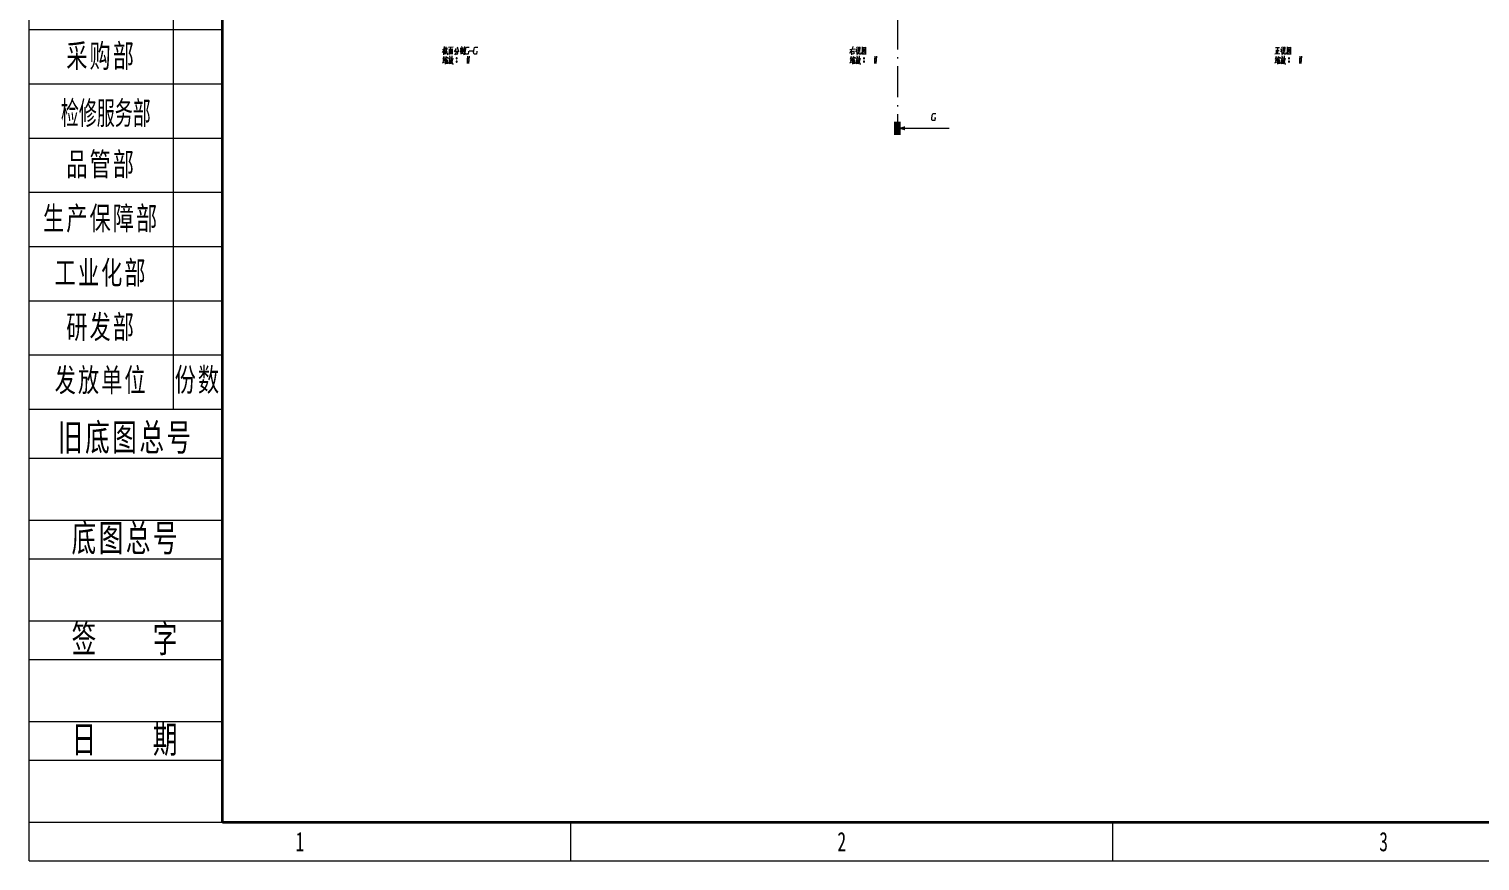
# Model space of a CAD drawing. Header units: millimetres. Extents: x -631 to 3210, y -561 to 2288.
# Drawn here: x 660 to 1222, y 476 to 798 of the extents above; entities that cross this region are included whole.
import ezdxf
from ezdxf.enums import TextEntityAlignment as Align

# ---------------------------------------------------------------- set-up
doc = ezdxf.new("R2010")
doc.units = ezdxf.units.MM
doc.linetypes.add('DASHDOT', pattern=[18.5, 12, -3, 0.5, -3])
doc.layers.get('0').update_dxf_attribs({"lineweight": 18})
for name, color, linetype, lineweight in [('尺寸线层', 3, 'Continuous', 18), ('文本层', 3, 'Continuous', 18), ('粗实线层', 7, 'Continuous', 35), ('细实线层', 7, 'Continuous', 18)]:
    doc.layers.add(name, color=color, linetype=linetype, lineweight=lineweight)
doc.styles.add('标准', font='', dxfattribs={"width": 0.667})
doc.styles.get('标准').set_extended_font_data('宋体')

# ---------------------------------------------------------------- blocks, each defined once
blk = doc.blocks.new('*X1')
at = {"layer": '尺寸线层', "linetype": 'Continuous'}
for p, q in [((-191.37, 91.49), (-191.37, -90.21)), ((-185, -41.21), (-210, -41.21)), ((-185, -48.21), (-210, -48.21)), ((-185, -55.21), (-210, -55.21)), ((-185, -62.21), (-210, -62.21)), ((-185, -69.21), (-210, -69.21)), ((-185, -76.21), (-210, -76.21)), ((-185, -83.21), (-210, -83.21)), ((-185, -90.21), (-210, -90.21))]:
    blk.add_line(p, q, dxfattribs=at)
at = {"layer": '文本层'}
for p, q in [((-210, -96.5), (-185, -96.5)), ((-210, -104.5), (-185, -104.5)), ((-210, -109.5), (-185, -109.5)), ((-210, -117.5), (-185, -117.5)), ((-210, -122.5), (-185, -122.5)), ((-210, -130.5), (-185, -130.5)), ((-210, -135.5), (-185, -135.5)), ((-210, -143.5), (-185, -143.5))]:
    blk.add_line(p, q, dxfattribs=at)
at = {"layer": '粗实线层'}
for q in [(-185, 143.5), (205, -143.5)]:
    blk.add_line((-185, -143.5), q, dxfattribs=at)
at = {"layer": '细实线层'}
for p, q in [((-210, -148.5), (-210, 148.5)), ((-140, -148.5), (-140, -143.5)), ((-70, -148.5), (-70, -143.5)), ((-210, -148.5), (210, -148.5)), ((-210, -148.5), (-185, -148.5))]:
    blk.add_line(p, q, dxfattribs=at)
at = {"layer": '尺寸线层', "linetype": 'Continuous', "char_height": 3, "attachment_point": 5, "style": '标准'}
for s, insert, width, line_spacing_factor in [('\\T1.1;采购部', (-200.68, -44.71), 18.6315, 1.15057), ('\\W1;{\\W0.567;\\T1;检修服务部}', (-200.08, -52.1), 37.2629, 0.564286), ('\\T1.1;品管部', (-200.68, -58.71), 18.6315, 1.15057), ('\\T1.1;生产保障部', (-200.68, -65.71), 18.6315, 1.15057), ('\\T1.1;工业化部', (-200.68, -72.71), 18.6315, 1.15057), ('\\T1.1;研发部', (-200.68, -79.71), 18.6315, 1.15057), ('\\T1.1;发放单位', (-200.68, -86.58), 18.6315, 0.853342), ('\\T1.1;份数', (-188.18, -86.53), 6.3685, 1.15057)]:
    blk.add_mtext(s, dxfattribs=dict(at, insert=insert, width=width, line_spacing_factor=line_spacing_factor))
at = {"layer": '尺寸线层', "style": '标准'}
for tag, height, width, p in [('T1', 2.5, 0.667, (-175, 146)), ('T2', 2.5, 0.667, (-105, 146)), ('T3', 2.5, 0.667, (-35, 146)), ('T4', 2.5, 0.667, (35, 146)), ('T5', 2.5, 0.667, (105, 146)), ('T6', 2.5, 0.667, (175, 146)), ('R1', 2.5, 0.667, (207.5, 111.38)), ('SQE', 3.5, 0.667, (-188.18, 80.99)), ('试制车间', 3.5, 0.28375, (-188.18, 73.99)), ('涂装车间（装配）', 3.5, 0.147264, (-188.18, 66.99)), ('涂装车间（涂装）', 3.5, 0.147264, (-188.18, 59.99)), ('国际内装车间', 3.5, 0.189302, (-188.18, 52.99)), ('地铁复合车间', 3.5, 0.186278, (-188.18, 46.02)), ('屏蔽门车间', 3.5, 0.225254, (-188.18, 39.14)), ('R2', 2.5, 0.667, (207.5, 37.12)), ('电器车间', 3.5, 0.292284, (-188.18, 32.21)), ('玻璃钢车间', 3.5, 0.225603, (-188.18, 25.29)), ('城轨内装车间', 3.5, 0.186278, (-188.18, 18.29)), ('不锈钢箱体车间', 3.5, 0.15932, (-188.18, 11.29)), ('门系统总装车间', 3.5, 0.161527, (-188.18, 4.29)), ('座椅厨房车间', 3.5, 0.186516, (-188.18, -2.71)), ('碳钢车间', 3.5, 0.28375, (-188.18, -9.71)), ('铝不锈钢车间', 3.5, 0.186397, (-188.18, -16.71)), ('风挡车间', 3.5, 0.284026, (-188.18, -23.71)), ('风道车间', 3.5, 0.284026, (-188.18, -30.71)), ('动车内装车间', 3.5, 0.186397, (-188.18, -37.71)), ('R3', 2.5, 0.667, (207.5, -37.12)), ('采购部', 3.5, 0.378308, (-188.18, -44.71)), ('检修服务部', 3.5, 0.223014, (-188.18, -51.71)), ('品管部', 3.5, 0.389426, (-188.18, -58.71)), ('生产保障部', 3.5, 0.223356, (-188.18, -65.71)), ('工业化部', 3.5, 0.281557, (-188.18, -72.71)), ('研发部', 3.5, 0.3788, (-188.18, -79.71)), ('旧底图总号', 3, 0.667, (-197.5, -100.5)), ('R4', 2.5, 0.667, (207.5, -111.38)), ('底图总号', 3, 0.667, (-197.5, -113.5)), ('签字', 3, 0.667, (-197.5, -126.5)), ('日期', 3, 0.667, (-197.5, -139.5)), ('B1', 2.5, 0.667, (-175, -146)), ('B2', 2.5, 0.667, (-105, -146)), ('B3', 2.5, 0.667, (-35, -146)), ('B4', 2.5, 0.667, (35, -146)), ('B5', 2.5, 0.667, (105, -146)), ('B6', 2.5, 0.667, (175, -146))]:
    blk.add_attdef(tag, text='', height=height, dxfattribs=dict(at, width=width)).set_placement(p, align=Align.MIDDLE_CENTER)
at = {"layer": '尺寸线层', "style": '标准', "width": 0.667}
blk.add_attdef('图号', text='', height=5.33, rotation=180, dxfattribs=at).set_placement((-160, 138.5), align=Align.MIDDLE_CENTER)
at = {"layer": '文本层', "char_height": 3.5, "width": 25, "attachment_point": 5, "style": '标准'}
for s, insert in [('\\T1.1;旧底图总号', (-197.5, -94)), ('\\T1.1;底图总号', (-197.5, -107)), ('\\T1.1;签    字', (-197.5, -120)), ('\\T1.1;日    期', (-197.5, -133))]:
    blk.add_mtext(s, dxfattribs=dict(at, insert=insert))

msp = doc.modelspace()

# ---------------------------------------------------------------- hatches: boundary and pattern name
at = {"lineweight": 13}
msp.add_hatch(color=7, dxfattribs=at).paths.add_polyline_path([(999.57, 760.089), (996.57, 759.285), (999.57, 758.482)], flags=0)

# ---------------------------------------------------------------- linework, layer by layer
at = {"color": 7, "linetype": 'DASHDOT', "lineweight": 13}
msp.add_line((996.57, 1171.78), (996.57, 761.785), dxfattribs=at)
at = {"color": 7, "lineweight": 100, "ltscale": 0.125}
msp.add_line((996.57, 756.785), (996.57, 761.785), dxfattribs=at)
at = {"color": 7, "lineweight": 13}
msp.add_line((996.57, 759.285), (1016.57, 759.285), dxfattribs=at)
for points in [[(820.308, 789.75), (822.128, 789.995)], [(820.308, 788.665), (820.658, 789.19)], [(820.589, 790.31), (821.358, 790.415)], [(820.658, 789.19), (820.833, 789.715)], [(820.658, 789.19), (820.658, 787.79)], [(821.464, 788.91), (820.694, 788.805)], [(821.464, 788.525), (820.694, 788.42)], [(821.498, 788.105), (820.694, 788)], [(820.763, 789.225), (821.498, 789.33)], [(821.078, 789.855), (821.078, 790.905)], [(821.078, 789.68), (821.078, 788.07)], [(821.464, 788.35), (822.094, 789.33)], [(821.533, 790.87), (821.674, 789.295), (821.779, 788.665), (822.233, 787.755)], [(821.848, 790.555), (821.989, 790.135)], [(822.163, 788.455), (822.233, 787.755)], [(824.404, 790.695), (822.583, 790.52)], [(822.828, 790.03), (822.864, 787.895)], [(824.158, 789.89), (822.828, 789.75)], [(822.864, 788.14), (824.089, 788.28)], [(823.003, 787.3), (823.108, 786.74)], [(823.248, 789.785), (823.248, 788.21)], [(823.598, 789.4), (823.248, 789.33)], [(823.248, 788.84), (823.598, 788.91)], [(823.353, 789.82), (823.493, 790.59)], [(823.739, 789.82), (823.703, 788.245)], [(823.913, 787.335), (823.844, 786.6)], [(824.089, 787.93), (824.194, 790.065)], [(825.558, 790.205), (825.174, 789.54), (824.753, 788.945)], [(825.384, 788.315), (824.928, 787.755)], [(825.243, 789.155), (826.154, 789.19)], [(825.628, 789.155), (825.384, 788.315)], [(826.013, 788.315), (825.873, 787.79), (825.628, 788.175)], [(825.908, 790.8), (826.188, 789.96)], [(826.188, 789.295), (826.049, 788.315)], [(826.154, 789.96), (826.469, 789.155), (826.714, 789.155)], [(827.063, 789.085), (828.183, 789.26)], [(827.273, 790.485), (827.168, 789.75)], [(827.239, 790.31), (828.114, 790.415)], [(827.273, 789.82), (828.009, 789.96)], [(827.273, 789.47), (828.009, 789.61)], [(827.308, 788.875), (827.308, 787.93)], [(827.308, 788.735), (828.009, 788.84)], [(828.043, 788.245), (827.308, 788.105)], [(827.623, 790.905), (827.728, 790.485)], [(827.658, 790.31), (827.658, 788.84)], [(828.043, 788.91), (827.973, 788.245)], [(828.183, 790.52), (828.043, 790.1)], [(828.393, 788.7), (828.393, 790.17)], [(828.743, 787.79), (828.428, 788.245)], [(828.743, 790.905), (828.743, 789.365), (828.743, 787.79)], [(830.353, 789.05), (830.178, 787.93), (829.233, 787.93), (829.094, 788.35), (829.058, 788.665), (829.233, 790.065), (829.408, 790.555), (829.688, 790.73), (830.634, 790.73)], [(830.143, 789.05), (830.563, 789.05)], [(830.634, 789.33), (832.313, 789.33)], [(833.608, 789.05), (833.433, 787.93), (832.489, 787.93), (832.348, 788.35), (832.313, 788.665), (832.489, 790.065), (832.663, 790.555), (832.944, 790.73), (833.888, 790.73)], [(833.398, 789.05), (833.819, 789.05)], [(978.11, 788.315), (978.704, 789.26)], [(978.144, 789.855), (980.104, 790.065)], [(978.704, 789.26), (979.019, 789.925)], [(978.775, 789.33), (978.775, 787.755)], [(978.775, 789.015), (979.684, 789.12)], [(979.684, 788.14), (978.775, 788.035)], [(979.3, 790.905), (979.019, 789.925)], [(979.72, 789.225), (979.615, 788.14)], [(981.014, 790.135), (980.84, 789.645), (980.349, 788.91)], [(980.385, 789.925), (980.945, 789.995)], [(980.664, 790.8), (980.945, 790.38)], [(980.84, 789.645), (980.84, 787.86)], [(980.84, 789.47), (981.155, 789.155)], [(980.874, 787.3), (980.979, 786.74)], [(980.945, 787.86), (981.224, 788.14)], [(981.224, 788.14), (981.47, 788.49)], [(981.434, 790.765), (981.434, 789.085)], [(982.099, 790.59), (981.434, 790.52)], [(981.644, 789.12), (981.47, 788.49)], [(981.749, 790.17), (981.644, 789.12)], [(981.784, 787.335), (981.715, 786.6)], [(981.784, 788.14), (981.784, 789.225)], [(981.925, 788.035), (981.784, 788.14)], [(982.345, 788.035), (981.925, 788.035)], [(982.03, 789.015), (982.099, 790.695)], [(982.345, 788.665), (982.345, 788.035)], [(982.869, 790.8), (982.869, 789.33), (982.869, 787.825)], [(982.869, 790.765), (982.869, 789.365), (982.869, 787.965)], [(984.34, 790.625), (982.869, 790.485)], [(982.869, 788.07), (984.235, 788.175)], [(982.94, 788.875), (983.429, 789.295)], [(983.639, 790.345), (983.079, 789.54)], [(983.394, 789.785), (984.095, 789.05)], [(983.394, 788.7), (983.744, 788.315)], [(983.429, 789.995), (983.885, 790.065)], [(983.429, 789.295), (983.639, 789.575)], [(983.499, 789.085), (983.744, 788.805)], [(983.639, 789.575), (983.99, 790.205)], [(984.095, 789.05), (984.269, 789.085)], [(984.304, 787.895), (984.304, 788), (984.235, 788.175)], [(984.304, 788), (984.304, 789.365), (984.34, 790.765)], [(1142.863, 788.105), (1144.823, 788.21)], [(1143.143, 790.52), (1144.648, 790.59)], [(1143.423, 789.715), (1143.423, 788.14)], [(1143.913, 790.52), (1143.913, 789.365), (1143.913, 788.175)], [(1143.913, 789.4), (1144.543, 789.47)], [(1145.733, 790.135), (1145.558, 789.645), (1145.068, 788.91)], [(1145.103, 789.925), (1145.663, 789.995)], [(1145.383, 790.8), (1145.663, 790.38)], [(1145.558, 789.645), (1145.558, 787.86)], [(1145.558, 789.47), (1145.873, 789.155)], [(1145.593, 787.3), (1145.698, 786.74)], [(1145.663, 787.86), (1145.943, 788.14)], [(1145.943, 788.14), (1146.188, 788.49)], [(1146.153, 790.765), (1146.153, 789.085)], [(1146.818, 790.59), (1146.153, 790.52)], [(1146.363, 789.12), (1146.188, 788.49)], [(1146.468, 790.17), (1146.363, 789.12)], [(1146.503, 787.335), (1146.433, 786.6)], [(1146.503, 788.14), (1146.503, 789.225)], [(1146.643, 788.035), (1146.503, 788.14)], [(1147.063, 788.035), (1146.643, 788.035)], [(1146.748, 789.015), (1146.818, 790.695)], [(1147.063, 788.665), (1147.063, 788.035)], [(1147.588, 790.8), (1147.588, 789.33), (1147.588, 787.825)], [(1147.588, 790.765), (1147.588, 789.365), (1147.588, 787.965)], [(1149.058, 790.625), (1147.588, 790.485)], [(1147.588, 788.07), (1148.953, 788.175)], [(1147.658, 788.875), (1148.148, 789.295)], [(1148.358, 790.345), (1147.798, 789.54)], [(1148.113, 789.785), (1148.813, 789.05)], [(1148.113, 788.7), (1148.463, 788.315)], [(1148.148, 789.995), (1148.603, 790.065)], [(1148.148, 789.295), (1148.358, 789.575)], [(1148.218, 789.085), (1148.463, 788.805)], [(1148.358, 789.575), (1148.708, 790.205)], [(1148.813, 789.05), (1148.988, 789.085)], [(1149.023, 787.895), (1149.023, 788), (1148.953, 788.175)], [(1149.023, 788), (1149.023, 789.365), (1149.058, 790.765)], [(820.308, 784.605), (821.009, 784.99)], [(820.763, 786.04), (820.344, 785.9)], [(820.833, 787.055), (820.378, 785.97)], [(820.413, 785.27), (820.938, 785.445)], [(820.904, 786.285), (820.449, 785.27)], [(821.219, 785.76), (820.904, 785.27)], [(821.148, 786.74), (821.043, 786.18)], [(821.148, 786.6), (822.199, 786.74)], [(821.393, 786.32), (821.219, 785.76)], [(821.253, 785.83), (821.253, 784.115)], [(821.464, 786.04), (822.163, 786.145)], [(821.533, 787.23), (821.708, 786.845)], [(821.533, 785.62), (821.569, 784.22)], [(821.533, 785.515), (822.058, 785.585)], [(821.569, 784.955), (821.953, 785.025)], [(822.023, 784.465), (821.603, 784.395)], [(821.779, 786.075), (821.708, 785.515)], [(822.094, 785.69), (822.023, 784.29)], [(822.233, 786.845), (822.094, 786.39)], [(823.003, 786.46), (822.898, 785.55), (822.793, 785.13), (822.478, 784.255)], [(822.513, 786.39), (823.563, 786.53)], [(823.319, 785.97), (823.214, 785.13), (823.074, 784.29), (822.864, 784.57)], [(822.933, 785.795), (823.319, 785.865)], [(823.703, 784.71), (823.319, 784.185)], [(823.703, 785.97), (823.529, 785.41)], [(823.634, 785.725), (824.194, 784.29)], [(823.844, 786.6), (823.703, 785.97)], [(823.983, 785.34), (823.703, 784.71)], [(823.773, 786.215), (824.473, 786.355)], [(824.194, 786.285), (823.983, 785.34)], [(824.194, 784.29), (824.509, 784.29)], [(825.523, 786.425), (825.908, 786.425)], [(825.523, 785.165), (825.908, 785.165)], [(825.558, 786.53), (825.873, 786.53)], [(825.558, 786.285), (825.873, 786.285)], [(825.558, 785.27), (825.873, 785.27)], [(825.558, 785.025), (825.873, 785.025)], [(829.969, 787.16), (829.864, 785.76), (829.759, 784.36)], [(829.969, 786.425), (830.353, 786.425)], [(829.969, 785.165), (830.353, 785.165)], [(830.003, 786.53), (830.319, 786.53)], [(830.003, 786.285), (830.319, 786.285)], [(830.003, 785.27), (830.319, 785.27)], [(830.003, 785.025), (830.319, 785.025)], [(830.563, 787.16), (830.458, 785.76), (830.353, 784.36)], [(978.179, 784.605), (978.88, 784.99)], [(978.635, 786.04), (978.215, 785.9)], [(978.704, 787.055), (978.249, 785.97)], [(978.284, 785.27), (978.809, 785.445)], [(978.775, 786.285), (978.32, 785.27)], [(979.09, 785.76), (978.775, 785.27)], [(979.019, 786.74), (978.914, 786.18)], [(979.019, 786.6), (980.07, 786.74)], [(979.264, 786.32), (979.09, 785.76)], [(979.124, 785.83), (979.124, 784.115)], [(979.335, 786.04), (980.034, 786.145)], [(979.405, 787.23), (979.579, 786.845)], [(979.405, 785.62), (979.44, 784.22)], [(979.405, 785.515), (979.929, 785.585)], [(979.44, 784.955), (979.824, 785.025)], [(979.894, 784.465), (979.474, 784.395)], [(979.65, 786.075), (979.579, 785.515)], [(979.965, 785.69), (979.894, 784.29)], [(980.104, 786.845), (979.965, 786.39)], [(980.874, 786.46), (980.769, 785.55), (980.664, 785.13), (980.349, 784.255)], [(980.385, 786.39), (981.434, 786.53)], [(981.19, 785.97), (981.085, 785.13), (980.945, 784.29), (980.735, 784.57)], [(980.804, 785.795), (981.19, 785.865)], [(981.574, 784.71), (981.19, 784.185)], [(981.574, 785.97), (981.4, 785.41)], [(981.505, 785.725), (982.065, 784.29)], [(981.715, 786.6), (981.574, 785.97)], [(981.854, 785.34), (981.574, 784.71)], [(981.644, 786.215), (982.345, 786.355)], [(982.065, 786.285), (981.854, 785.34)], [(982.065, 784.29), (982.38, 784.29)], [(983.394, 786.425), (983.78, 786.425)], [(983.394, 785.165), (983.78, 785.165)], [(983.429, 786.53), (983.744, 786.53)], [(983.429, 786.285), (983.744, 786.285)], [(983.429, 785.27), (983.744, 785.27)], [(983.429, 785.025), (983.744, 785.025)], [(987.84, 787.16), (987.735, 785.76), (987.63, 784.36)], [(987.84, 786.425), (988.224, 786.425)], [(987.84, 785.165), (988.224, 785.165)], [(987.874, 786.53), (988.19, 786.53)], [(987.874, 786.285), (988.19, 786.285)], [(987.874, 785.27), (988.19, 785.27)], [(987.874, 785.025), (988.19, 785.025)], [(988.434, 787.16), (988.329, 785.76), (988.224, 784.36)], [(1142.898, 784.605), (1143.598, 784.99)], [(1143.353, 786.04), (1142.933, 785.9)], [(1143.423, 787.055), (1142.968, 785.97)], [(1143.003, 785.27), (1143.528, 785.445)], [(1143.493, 786.285), (1143.038, 785.27)], [(1143.808, 785.76), (1143.493, 785.27)], [(1143.738, 786.74), (1143.633, 786.18)], [(1143.738, 786.6), (1144.788, 786.74)], [(1143.983, 786.32), (1143.808, 785.76)], [(1143.843, 785.83), (1143.843, 784.115)], [(1144.053, 786.04), (1144.753, 786.145)], [(1144.123, 787.23), (1144.298, 786.845)], [(1144.123, 785.62), (1144.158, 784.22)], [(1144.123, 785.515), (1144.648, 785.585)], [(1144.158, 784.955), (1144.543, 785.025)], [(1144.613, 784.465), (1144.193, 784.395)], [(1144.368, 786.075), (1144.298, 785.515)], [(1144.683, 785.69), (1144.613, 784.29)], [(1144.823, 786.845), (1144.683, 786.39)], [(1145.593, 786.46), (1145.488, 785.55), (1145.383, 785.13), (1145.068, 784.255)], [(1145.103, 786.39), (1146.153, 786.53)], [(1145.908, 785.97), (1145.803, 785.13), (1145.663, 784.29), (1145.453, 784.57)], [(1145.523, 785.795), (1145.908, 785.865)], [(1146.293, 784.71), (1145.908, 784.185)], [(1146.293, 785.97), (1146.118, 785.41)], [(1146.223, 785.725), (1146.783, 784.29)], [(1146.433, 786.6), (1146.293, 785.97)], [(1146.573, 785.34), (1146.293, 784.71)], [(1146.363, 786.215), (1147.063, 786.355)], [(1146.783, 786.285), (1146.573, 785.34)], [(1146.783, 784.29), (1147.098, 784.29)], [(1148.113, 786.425), (1148.498, 786.425)], [(1148.113, 785.165), (1148.498, 785.165)], [(1148.148, 786.53), (1148.463, 786.53)], [(1148.148, 786.285), (1148.463, 786.285)], [(1148.148, 785.27), (1148.463, 785.27)], [(1148.148, 785.025), (1148.463, 785.025)], [(1152.558, 787.16), (1152.453, 785.76), (1152.348, 784.36)], [(1152.558, 786.425), (1152.943, 786.425)], [(1152.558, 785.165), (1152.943, 785.165)], [(1152.593, 786.53), (1152.908, 786.53)], [(1152.593, 786.285), (1152.908, 786.285)], [(1152.593, 785.27), (1152.908, 785.27)], [(1152.593, 785.025), (1152.908, 785.025)], [(1153.153, 787.16), (1153.048, 785.76), (1152.943, 784.36)], [(1011.198, 763.38), (1011.023, 762.26), (1010.077, 762.26), (1009.938, 762.68), (1009.903, 762.995), (1010.077, 764.395), (1010.253, 764.885), (1010.532, 765.06), (1011.478, 765.06)], [(1010.988, 763.38), (1011.407, 763.38)]]:
    msp.add_lwpolyline(points, dxfattribs=at)
for points in [[(825.628, 786.215), (825.803, 786.215), (825.908, 786.32), (825.908, 786.495), (825.803, 786.6), (825.628, 786.6), (825.523, 786.495), (825.523, 786.32)], [(825.628, 784.955), (825.803, 784.955), (825.908, 785.06), (825.908, 785.235), (825.803, 785.34), (825.628, 785.34), (825.523, 785.235), (825.523, 785.06)], [(830.074, 786.215), (830.248, 786.215), (830.353, 786.32), (830.353, 786.495), (830.248, 786.6), (830.074, 786.6), (829.969, 786.495), (829.969, 786.32)], [(830.074, 784.955), (830.248, 784.955), (830.353, 785.06), (830.353, 785.235), (830.248, 785.34), (830.074, 785.34), (829.969, 785.235), (829.969, 785.06)], [(983.499, 786.215), (983.675, 786.215), (983.78, 786.32), (983.78, 786.495), (983.675, 786.6), (983.499, 786.6), (983.394, 786.495), (983.394, 786.32)], [(983.499, 784.955), (983.675, 784.955), (983.78, 785.06), (983.78, 785.235), (983.675, 785.34), (983.499, 785.34), (983.394, 785.235), (983.394, 785.06)], [(987.945, 786.215), (988.119, 786.215), (988.224, 786.32), (988.224, 786.495), (988.119, 786.6), (987.945, 786.6), (987.84, 786.495), (987.84, 786.32)], [(987.945, 784.955), (988.119, 784.955), (988.224, 785.06), (988.224, 785.235), (988.119, 785.34), (987.945, 785.34), (987.84, 785.235), (987.84, 785.06)], [(1148.218, 786.215), (1148.393, 786.215), (1148.498, 786.32), (1148.498, 786.495), (1148.393, 786.6), (1148.218, 786.6), (1148.113, 786.495), (1148.113, 786.32)], [(1148.218, 784.955), (1148.393, 784.955), (1148.498, 785.06), (1148.498, 785.235), (1148.393, 785.34), (1148.218, 785.34), (1148.113, 785.235), (1148.113, 785.06)], [(1152.663, 786.215), (1152.838, 786.215), (1152.943, 786.32), (1152.943, 786.495), (1152.838, 786.6), (1152.663, 786.6), (1152.558, 786.495), (1152.558, 786.32)], [(1152.663, 784.955), (1152.838, 784.955), (1152.943, 785.06), (1152.943, 785.235), (1152.838, 785.34), (1152.663, 785.34), (1152.558, 785.235), (1152.558, 785.06)]]:
    msp.add_lwpolyline(points, close=True, dxfattribs=at)

# ---------------------------------------------------------------- block references
ref = msp.add_blockref('*X1', (1290, 921), dxfattribs=dict(xscale=3, yscale=3, zscale=3))
ref.add_attrib('B1', '1', dxfattribs={"layer": '尺寸线层', "height": 7.5, "style": '标准', "width": 0.667}).set_placement((765, 483), align=Align.MIDDLE_CENTER)
ref.add_attrib('B2', '2', dxfattribs={"layer": '尺寸线层', "height": 7.5, "style": '标准', "width": 0.667}).set_placement((975, 483), align=Align.MIDDLE_CENTER)
ref.add_attrib('B3', '3', dxfattribs={"layer": '尺寸线层', "height": 7.5, "style": '标准', "width": 0.667}).set_placement((1185, 483), align=Align.MIDDLE_CENTER)

doc.saveas('drawing.dxf')
